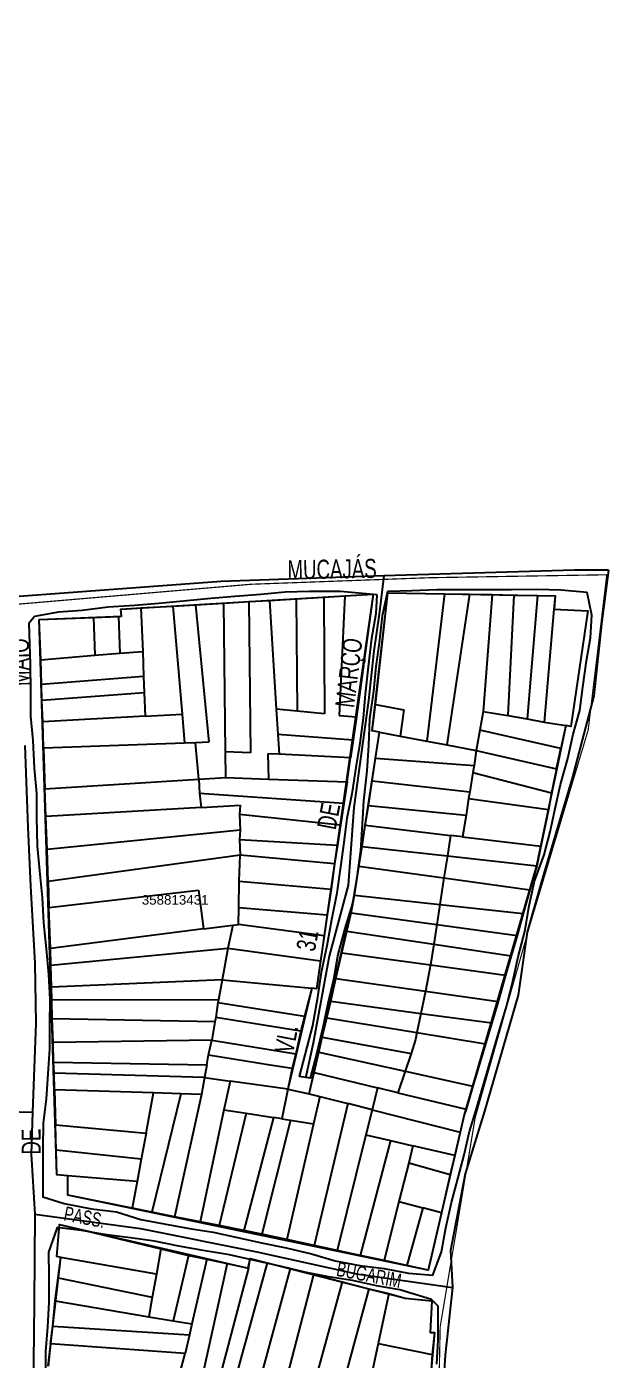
# Model space of a CAD drawing. Extents: x 201512 to 203323, y 4836571 to 4838029.
# Drawn here: x 203023.9 to 203145.8, y 4837609 to 4837888.3 of the extents above; entities that cross this region are included whole.
import ezdxf

# ---------------------------------------------------------------- set-up
doc = ezdxf.new("R2010")
doc.units = 0
doc.header["$LTSCALE"] = 1.5
doc.header["$MEASUREMENT"] = 0
for name, color, linetype in [('CD-MALHA-LOTES', 40, 'CONTINUOUS'), ('CD_TXT_QUADRA', 7, 'CONTINUOUS'), ('LM-LIM-SETOR-FISCAL', 7, 'CONTINUOUS'), ('RU-QUADRAS', 6, 'CONTINUOUS'), ('SV-EIXO-RUA-N-PAV', 6, 'CONTINUOUS'), ('SV-EIXO-RUA-PAV', 20, 'CONTINUOUS'), ('SV-RUA-NAO-PAV-S-GUIA-C-GUIA', 7, 'CONTINUOUS'), ('SV-RUA-PAVIM-S-GUIA-C-GUIA', 7, 'CONTINUOUS'), ('SV-TXT-RUA-N-PAV-S-GUIA-C-GUIA', 7, 'CONTINUOUS'), ('SV-TXT-RUA-PAV-S-GUIA-C-GUIA', 7, 'CONTINUOUS')]:
    doc.layers.add(name, color=color, linetype=linetype)
doc.styles.add('ARIAL', font='arial.ttf')
doc.styles.add('MONOTXT', font='arial.ttf', dxfattribs={"height": 0.2})
doc.linetypes.add('Limite', pattern='A,20,-3,[130,ltypeshp.shx,S=6.35,R=0,X=0,Y=0],-3,20', length=46)

msp = doc.modelspace()

# ---------------------------------------------------------------- linework, layer by layer
at = {"layer": 'CD-MALHA-LOTES', "linetype": 'Continuous'}
for p, q in [((203090.59, 4837769.13), (203096.5, 4837769.46)), ((203096.5, 4837769.46), (203093.01, 4837743.78)), ((203096.97, 4837746.39), (203099.62, 4837769.79)), ((203099.62, 4837769.79), (203111.47, 4837769.57)), ((203111.47, 4837769.57), (203107.77, 4837738.69)), ((203111.47, 4837769.57), (203116.69, 4837769.47)), ((203116.69, 4837769.47), (203111.93, 4837737.9)), ((203116.69, 4837769.47), (203121.43, 4837769.38)), ((203121.43, 4837769.38), (203119.55, 4837744.94)), ((203121.43, 4837769.38), (203126.01, 4837769.29)), ((203043.62, 4837766.34), (203047.83, 4837766.59)), ((203047.83, 4837766.59), (203054.52, 4837766.98)), ((203047.83, 4837766.59), (203048.21, 4837757.47)), ((203054.52, 4837766.98), (203059.25, 4837767.25)), ((203054.52, 4837766.98), (203056.45, 4837744.33)), ((203059.25, 4837767.25), (203065.22, 4837767.61)), ((203059.25, 4837767.25), (203062.08, 4837738.48)), ((203065.22, 4837767.61), (203070.49, 4837767.93)), ((203065.54, 4837736.49), (203065.22, 4837767.61)), ((203070.49, 4837767.93), (203074.8, 4837768.18)), ((203070.49, 4837767.93), (203070.83, 4837736.23)), ((203074.8, 4837768.18), (203080.38, 4837768.53)), ((203074.8, 4837768.18), (203076.19, 4837745.41)), ((203080.38, 4837768.53), (203086.2, 4837768.86)), ((203080.38, 4837768.53), (203080.62, 4837744.96)), ((203086.2, 4837768.86), (203090.59, 4837769.13)), ((203086.2, 4837768.86), (203086.3, 4837744.41)), ((203090.59, 4837769.13), (203089.41, 4837744.07)), ((203126.01, 4837769.29), (203124.76, 4837744.05)), ((203126.01, 4837769.29), (203130.96, 4837769.2)), ((203130.96, 4837769.2), (203128.82, 4837743.35)), ((203130.96, 4837769.2), (203134.63, 4837769.11)), ((203134.63, 4837769.11), (203134.39, 4837766.35)), ((203026.54, 4837764.2), (203037.89, 4837764.63)), ((203026.85, 4837755.75), (203026.54, 4837764.2)), ((203037.89, 4837764.63), (203043.13, 4837764.84)), ((203037.89, 4837764.63), (203038.18, 4837756.69)), ((203043.13, 4837764.84), (203043.78, 4837764.86)), ((203043.13, 4837764.84), (203043.43, 4837757.1)), ((203043.78, 4837764.86), (203043.62, 4837766.34)), ((203134.39, 4837766.35), (203132.32, 4837742.71)), ((203134.39, 4837766.35), (203141.51, 4837766.01)), ((203141.51, 4837766.01), (203137.94, 4837741.8)), ((203026.85, 4837755.75), (203038.18, 4837756.69)), ((203027.01, 4837750.57), (203026.85, 4837755.75)), ((203038.18, 4837756.69), (203043.43, 4837757.1)), ((203043.43, 4837757.1), (203048.21, 4837757.47)), ((203048.21, 4837757.47), (203048.4, 4837752.27)), ((203048.4, 4837752.27), (203027.01, 4837750.57)), ((203027.1, 4837747.24), (203027.01, 4837750.57)), ((203048.4, 4837752.27), (203048.51, 4837748.8)), ((203048.51, 4837748.8), (203027.1, 4837747.24)), ((203027.26, 4837742.74), (203027.1, 4837747.24)), ((203048.51, 4837748.8), (203048.71, 4837743.91)), ((203048.71, 4837743.91), (203056.45, 4837744.33)), ((203056.45, 4837744.33), (203056.97, 4837738.27)), ((203080.62, 4837744.96), (203076.19, 4837745.41)), ((203076.19, 4837745.41), (203076.52, 4837740.15)), ((203086.3, 4837744.41), (203080.62, 4837744.96)), ((203096.34, 4837740.87), (203096.97, 4837746.39)), ((203096.97, 4837746.39), (203102.93, 4837745.27)), ((203102.93, 4837745.27), (203102.15, 4837739.76)), ((203119.55, 4837744.94), (203118.85, 4837741.02)), ((203119.55, 4837744.94), (203124.76, 4837744.05)), ((203048.71, 4837743.91), (203027.26, 4837742.74)), ((203027.42, 4837737.2), (203027.26, 4837742.74)), ((203089.41, 4837744.07), (203093.01, 4837743.78)), ((203093.01, 4837743.78), (203092.33, 4837739)), ((203124.76, 4837744.05), (203128.82, 4837743.35)), ((203128.82, 4837743.35), (203132.32, 4837742.71)), ((203132.32, 4837742.71), (203136.88, 4837741.98)), ((203136.88, 4837741.98), (203135.85, 4837737.17)), ((203137.94, 4837741.8), (203136.88, 4837741.98)), ((203076.52, 4837740.15), (203076.78, 4837735.95)), ((203076.52, 4837740.15), (203092.33, 4837739)), ((203092.33, 4837739), (203091.77, 4837735.21)), ((203097.83, 4837740.58), (203096.34, 4837740.87)), ((203097.03, 4837735.14), (203097.83, 4837740.58)), ((203097.83, 4837740.58), (203102.15, 4837739.76)), ((203102.15, 4837739.76), (203107.77, 4837738.69)), ((203107.77, 4837738.69), (203111.93, 4837737.9)), ((203118.85, 4837741.02), (203118.13, 4837736.72)), ((203135.85, 4837737.17), (203118.85, 4837741.02)), ((203056.97, 4837738.27), (203027.42, 4837737.2)), ((203027.42, 4837737.2), (203027.73, 4837728.71)), ((203059.27, 4837738.35), (203056.97, 4837738.27)), ((203062.08, 4837738.48), (203059.27, 4837738.35)), ((203059.95, 4837730.72), (203059.27, 4837738.35)), ((203065.66, 4837731.06), (203065.54, 4837736.49)), ((203070.83, 4837736.23), (203065.54, 4837736.49)), ((203076.78, 4837735.95), (203074.46, 4837736.05)), ((203074.46, 4837736.05), (203074.61, 4837730.74)), ((203091.77, 4837735.21), (203076.78, 4837735.95)), ((203111.93, 4837737.9), (203118.13, 4837736.72)), ((203118.13, 4837736.72), (203117.71, 4837733.59)), ((203118.13, 4837736.72), (203134.97, 4837732.88)), ((203134.97, 4837732.88), (203135.85, 4837737.17)), ((203091.04, 4837730.15), (203091.77, 4837735.21)), ((203096.3, 4837730.36), (203097.03, 4837735.14)), ((203097.03, 4837735.14), (203117.71, 4837733.59)), ((203117.71, 4837733.59), (203117.37, 4837732.13)), ((203027.73, 4837728.71), (203059.95, 4837730.72)), ((203059.95, 4837730.72), (203065.66, 4837731.06)), ((203059.95, 4837730.72), (203060.15, 4837727.76)), ((203065.66, 4837731.06), (203074.61, 4837730.74)), ((203074.61, 4837730.74), (203091.04, 4837730.15)), ((203095.51, 4837725.26), (203096.3, 4837730.36)), ((203096.3, 4837730.36), (203116.77, 4837728.07)), ((203117.37, 4837732.13), (203116.77, 4837728.07)), ((203117.37, 4837732.13), (203133.92, 4837727.91)), ((203134.97, 4837732.88), (203133.92, 4837727.91)), ((203027.9, 4837722.91), (203027.73, 4837728.71)), ((203090.38, 4837725.67), (203060.15, 4837727.76)), ((203060.15, 4837727.76), (203060.47, 4837724.82)), ((203091.04, 4837730.15), (203090.38, 4837725.67)), ((203116.77, 4837728.07), (203116.53, 4837726.69)), ((203133.92, 4837727.91), (203133.27, 4837724.42)), ((203060.47, 4837724.82), (203027.9, 4837722.91)), ((203060.47, 4837724.82), (203068.63, 4837725.3)), ((203068.63, 4837725.3), (203068.53, 4837723.33)), ((203090.38, 4837725.67), (203089.67, 4837721.11)), ((203094.86, 4837721.09), (203095.51, 4837725.26)), ((203095.51, 4837725.26), (203115.98, 4837723.21)), ((203116.53, 4837726.69), (203115.98, 4837723.21)), ((203116.53, 4837726.69), (203133.27, 4837724.42)), ((203028.19, 4837715.99), (203027.9, 4837722.91)), ((203089.67, 4837721.11), (203068.53, 4837723.33)), ((203068.53, 4837723.33), (203068.65, 4837720.06)), ((203115.98, 4837723.21), (203115.21, 4837718.66)), ((203133.27, 4837724.42), (203131.66, 4837716.7)), ((203068.65, 4837720.06), (203028.19, 4837715.99)), ((203068.65, 4837720.06), (203068.52, 4837718.09)), ((203089.67, 4837721.11), (203089.05, 4837716.91)), ((203094.19, 4837716.62), (203094.86, 4837721.09)), ((203094.86, 4837721.09), (203112.73, 4837718.96)), ((203068.52, 4837718.09), (203089.05, 4837716.91)), ((203068.52, 4837718.09), (203068.65, 4837714.84)), ((203089.05, 4837716.91), (203088.44, 4837712.99)), ((203093.52, 4837712.5), (203094.19, 4837716.62)), ((203094.19, 4837716.62), (203112.08, 4837714.67)), ((203112.73, 4837718.96), (203112.08, 4837714.67)), ((203115.21, 4837718.66), (203112.73, 4837718.96)), ((203115.21, 4837718.66), (203131.66, 4837716.7)), ((203131.66, 4837716.7), (203130.81, 4837712.62)), ((203028.41, 4837709.29), (203028.19, 4837715.99)), ((203068.65, 4837714.84), (203028.41, 4837709.29)), ((203068.4, 4837709.38), (203068.65, 4837714.84)), ((203088.44, 4837712.99), (203068.65, 4837714.84)), ((203112.08, 4837714.67), (203111.35, 4837710.05)), ((203112.08, 4837714.67), (203130.81, 4837712.62)), ((203088.44, 4837712.99), (203087.68, 4837707.7)), ((203092.62, 4837706.47), (203093.52, 4837712.5)), ((203093.52, 4837712.5), (203111.35, 4837710.05)), ((203130.81, 4837712.62), (203129.38, 4837707.58)), ((203028.41, 4837709.29), (203028.57, 4837703.87)), ((203068.39, 4837703.89), (203068.4, 4837709.38)), ((203068.4, 4837709.38), (203087.68, 4837707.7)), ((203111.35, 4837710.05), (203110.52, 4837704.5)), ((203111.35, 4837710.05), (203129.38, 4837707.58)), ((203028.57, 4837703.87), (203059.93, 4837707.51)), ((203059.93, 4837707.51), (203060.93, 4837699.37)), ((203087.68, 4837707.7), (203086.87, 4837702.33)), ((203091.87, 4837702.78), (203092.62, 4837706.47)), ((203092.62, 4837706.47), (203110.52, 4837704.5)), ((203129.38, 4837707.58), (203127.95, 4837702.58)), ((203028.86, 4837695.27), (203028.57, 4837703.87)), ((203068.32, 4837700.28), (203068.39, 4837703.89)), ((203068.39, 4837703.89), (203086.87, 4837702.33)), ((203086.87, 4837702.33), (203086.23, 4837697.9)), ((203090.97, 4837698.88), (203091.87, 4837702.78)), ((203091.87, 4837702.78), (203109.85, 4837700.32)), ((203110.52, 4837704.5), (203109.85, 4837700.32)), ((203110.52, 4837704.5), (203127.95, 4837702.58)), ((203127.95, 4837702.58), (203126.68, 4837698.03)), ((203060.93, 4837699.37), (203067.12, 4837700.17)), ((203067.12, 4837700.17), (203066.08, 4837695.37)), ((203067.12, 4837700.17), (203068.32, 4837700.28)), ((203086.23, 4837697.9), (203068.32, 4837700.28)), ((203109.85, 4837700.32), (203109.21, 4837696.17)), ((203109.85, 4837700.32), (203126.68, 4837698.03)), ((203060.93, 4837699.37), (203028.86, 4837695.27)), ((203086.23, 4837697.9), (203085.45, 4837692.69)), ((203089.96, 4837694.4), (203090.97, 4837698.88)), ((203090.97, 4837698.88), (203109.21, 4837696.17)), ((203126.68, 4837698.03), (203125.42, 4837693.76)), ((203028.98, 4837691.7), (203028.86, 4837695.27)), ((203066.03, 4837695.25), (203028.98, 4837691.7)), ((203066.03, 4837695.25), (203064.89, 4837688.73)), ((203066.08, 4837695.37), (203066.03, 4837695.25)), ((203066.08, 4837695.37), (203085.45, 4837692.69)), ((203088.72, 4837689), (203089.96, 4837694.4)), ((203089.96, 4837694.4), (203108.54, 4837691.85)), ((203109.21, 4837696.17), (203108.54, 4837691.85)), ((203109.21, 4837696.17), (203125.42, 4837693.76)), ((203029.07, 4837687.19), (203028.98, 4837691.7)), ((203085.45, 4837692.69), (203084.62, 4837686.86)), ((203108.54, 4837691.85), (203107.49, 4837686.33)), ((203108.54, 4837691.85), (203124.28, 4837689.69)), ((203125.42, 4837693.76), (203124.28, 4837689.69)), ((203064.89, 4837688.73), (203029.07, 4837687.19)), ((203064.89, 4837688.73), (203064.1, 4837684.55)), ((203064.89, 4837688.73), (203083.63, 4837686.96)), ((203087.61, 4837684.23), (203088.72, 4837689)), ((203088.72, 4837689), (203107.49, 4837686.33)), ((203124.28, 4837689.69), (203122.7, 4837684.16)), ((203029.15, 4837684.44), (203029.07, 4837687.19)), ((203083.63, 4837686.96), (203082.13, 4837681.08)), ((203084.62, 4837686.86), (203083.63, 4837686.96)), ((203107.49, 4837686.33), (203106.53, 4837681.7)), ((203107.49, 4837686.33), (203122.7, 4837684.16)), ((203064.1, 4837684.55), (203029.15, 4837684.44)), ((203029.23, 4837680.56), (203029.15, 4837684.44)), ((203063.99, 4837683.98), (203063.51, 4837680.83)), ((203064.1, 4837684.55), (203063.99, 4837683.98)), ((203063.99, 4837683.98), (203082.13, 4837681.08)), ((203086.81, 4837680.77), (203087.61, 4837684.23)), ((203087.61, 4837684.23), (203106.53, 4837681.7)), ((203122.7, 4837684.16), (203121.38, 4837679.71)), ((203063.35, 4837679.89), (203029.23, 4837680.56)), ((203029.42, 4837675.62), (203029.23, 4837680.56)), ((203063.51, 4837680.83), (203063.35, 4837679.89)), ((203081.38, 4837677.94), (203063.51, 4837680.83)), ((203082.13, 4837681.08), (203081.38, 4837677.94)), ((203085.86, 4837676.7), (203086.81, 4837680.77)), ((203086.81, 4837680.77), (203105.7, 4837677.69)), ((203106.53, 4837681.7), (203105.7, 4837677.69)), ((203106.53, 4837681.7), (203121.38, 4837679.71)), ((203063.35, 4837679.89), (203062.73, 4837676.12)), ((203081.38, 4837677.94), (203080.34, 4837673.22)), ((203105.7, 4837677.69), (203105.37, 4837676.2)), ((203105.7, 4837677.69), (203120.05, 4837675.35)), ((203121.38, 4837679.71), (203120.05, 4837675.35)), ((203062.73, 4837676.12), (203029.42, 4837675.62)), ((203029.53, 4837671.49), (203029.42, 4837675.62)), ((203062.01, 4837672.98), (203062.73, 4837676.12)), ((203062.73, 4837676.12), (203080.34, 4837673.22)), ((203085.12, 4837673.57), (203085.86, 4837676.7)), ((203085.86, 4837676.7), (203104.46, 4837673.29)), ((203105.37, 4837676.2), (203104.46, 4837673.29)), ((203120.05, 4837675.35), (203117.43, 4837666.46)), ((203061.66, 4837670.94), (203062.01, 4837672.98)), ((203062.01, 4837672.98), (203074.92, 4837670.93)), ((203080.34, 4837673.22), (203079.54, 4837670.2)), ((203084.12, 4837669.31), (203085.12, 4837673.57)), ((203085.12, 4837673.57), (203103.2, 4837669.59)), ((203104.46, 4837673.29), (203103.2, 4837669.59)), ((203029.53, 4837671.49), (203061.66, 4837670.94)), ((203029.63, 4837669.18), (203029.53, 4837671.49)), ((203061.19, 4837668.27), (203029.63, 4837669.18)), ((203029.73, 4837665.69), (203029.63, 4837669.18)), ((203061.66, 4837670.94), (203061.19, 4837668.27)), ((203074.92, 4837670.93), (203079.54, 4837670.2)), ((203079.54, 4837670.2), (203078.64, 4837665.79)), ((203083.08, 4837664.84), (203084.12, 4837669.31)), ((203084.12, 4837669.31), (203097.4, 4837666.11)), ((203103.2, 4837669.59), (203101.68, 4837665.08)), ((203103.2, 4837669.59), (203117.43, 4837666.46)), ((203061.19, 4837668.27), (203060.55, 4837664.74)), ((203061.19, 4837668.27), (203066.51, 4837667.51)), ((203066.51, 4837667.51), (203065.19, 4837661.52)), ((203078.64, 4837665.79), (203066.51, 4837667.51)), ((203097.4, 4837666.11), (203096.29, 4837661.5)), ((203101.68, 4837665.08), (203097.4, 4837666.11)), ((203117.43, 4837666.46), (203116.02, 4837661.63)), ((203029.73, 4837665.69), (203029.91, 4837658.36)), ((203050.5, 4837665.05), (203029.73, 4837665.69)), ((203048.94, 4837656.64), (203050.5, 4837665.05)), ((203056.17, 4837664.87), (203050.14, 4837640.05)), ((203056.17, 4837664.87), (203050.5, 4837665.05)), ((203060.55, 4837664.74), (203054.86, 4837639.08)), ((203060.55, 4837664.74), (203056.17, 4837664.87)), ((203078.64, 4837665.79), (203077.35, 4837659.62)), ((203078.64, 4837665.79), (203083.08, 4837664.84)), ((203083.08, 4837664.84), (203085.32, 4837664.28)), ((203085.32, 4837664.28), (203084.01, 4837658.56)), ((203085.32, 4837664.28), (203091.2, 4837662.79)), ((203101.68, 4837665.08), (203116.02, 4837661.63)), ((203065.19, 4837661.52), (203060.26, 4837638.04)), ((203069.93, 4837660.78), (203064.27, 4837637.26)), ((203065.19, 4837661.52), (203069.93, 4837660.78)), ((203069.93, 4837660.78), (203075.65, 4837659.86)), ((203091.2, 4837662.79), (203084.13, 4837633.11)), ((203096.29, 4837661.5), (203091.2, 4837662.79)), ((203096.29, 4837661.5), (203095.01, 4837656.26)), ((203096.29, 4837661.5), (203114.76, 4837656.82)), ((203115.62, 4837660.42), (203114.76, 4837656.82)), ((203116.02, 4837661.63), (203115.62, 4837660.42)), ((203030.05, 4837653.08), (203029.91, 4837658.36)), ((203029.91, 4837658.36), (203048.94, 4837656.64)), ((203075.65, 4837659.86), (203069.42, 4837636.24)), ((203079.19, 4837659.33), (203073.21, 4837635.47)), ((203077.35, 4837659.62), (203075.65, 4837659.86)), ((203077.35, 4837659.62), (203079.19, 4837659.33)), ((203084.01, 4837658.56), (203078.45, 4837634.33)), ((203079.19, 4837659.33), (203084.01, 4837658.56)), ((203048.94, 4837656.64), (203047.91, 4837651.17)), ((203095.01, 4837656.26), (203088.98, 4837632.06)), ((203100.18, 4837655.05), (203093.79, 4837631.02)), ((203095.01, 4837656.26), (203100.18, 4837655.05)), ((203100.18, 4837655.05), (203104.85, 4837653.96)), ((203114.76, 4837656.82), (203113.63, 4837651.9)), ((203030.24, 4837647.87), (203030.05, 4837653.08)), ((203047.91, 4837651.17), (203030.05, 4837653.08)), ((203104.85, 4837653.96), (203103.97, 4837650.38)), ((203113.63, 4837651.9), (203104.85, 4837653.96)), ((203047.91, 4837651.17), (203047.03, 4837646.51)), ((203103.97, 4837650.38), (203101.92, 4837642.32)), ((203103.97, 4837650.38), (203112.65, 4837647.92)), ((203113.63, 4837651.9), (203112.65, 4837647.92)), ((203032.53, 4837647.68), (203030.24, 4837647.87)), ((203032.54, 4837643.61), (203032.53, 4837647.68)), ((203047.03, 4837646.51), (203032.53, 4837647.68)), ((203047.03, 4837646.51), (203045.98, 4837640.89)), ((203112.65, 4837647.92), (203110.83, 4837639.94)), ((203045.98, 4837640.89), (203032.54, 4837643.61)), ((203050.14, 4837640.05), (203045.98, 4837640.89)), ((203101.92, 4837642.32), (203098.85, 4837629.93)), ((203101.92, 4837642.32), (203106.93, 4837640.98)), ((203106.93, 4837640.98), (203103.55, 4837628.91)), ((203110.83, 4837639.94), (203106.93, 4837640.98)), ((203054.86, 4837639.08), (203050.14, 4837640.05)), ((203060.26, 4837638.04), (203054.86, 4837639.08)), ((203110.83, 4837639.94), (203108.04, 4837627.94)), ((203030.2, 4837630.75), (203030.74, 4837637.49)), ((203030.74, 4837637.49), (203051.98, 4837632.39)), ((203064.27, 4837637.26), (203060.26, 4837638.04)), ((203069.42, 4837636.24), (203064.27, 4837637.26)), ((203073.21, 4837635.47), (203069.42, 4837636.24)), ((203078.45, 4837634.33), (203073.21, 4837635.47)), ((203084.13, 4837633.11), (203078.45, 4837634.33)), ((203088.98, 4837632.06), (203084.13, 4837633.11)), ((203031.05, 4837630.6), (203030.2, 4837630.75)), ((203030.48, 4837626.34), (203031.05, 4837630.6)), ((203051.08, 4837627.11), (203031.05, 4837630.6)), ((203051.98, 4837632.39), (203051.08, 4837627.11)), ((203051.98, 4837632.39), (203057.84, 4837631)), ((203057.84, 4837631), (203054.6, 4837617.31)), ((203057.84, 4837631), (203058.24, 4837630.93)), ((203058.24, 4837630.93), (203061.62, 4837630.21)), ((203061.62, 4837630.21), (203058.48, 4837616.66)), ((203061.62, 4837630.21), (203065.91, 4837629.29)), ((203070.37, 4837628.34), (203070.76, 4837630.37)), ((203070.76, 4837630.37), (203074.29, 4837629.47)), ((203093.79, 4837631.02), (203088.98, 4837632.06)), ((203098.85, 4837629.93), (203093.79, 4837631.02)), ((203103.55, 4837628.91), (203098.85, 4837629.93)), ((203051.08, 4837627.11), (203050.18, 4837622.28)), ((203065.91, 4837629.29), (203060.65, 4837605.61)), ((203070.37, 4837628.34), (203064.15, 4837604.8)), ((203065.91, 4837629.29), (203070.37, 4837628.34)), ((203074.29, 4837629.47), (203067.25, 4837603.85)), ((203079.15, 4837628.24), (203072.07, 4837602.39)), ((203074.29, 4837629.47), (203079.15, 4837628.24)), ((203084.03, 4837626.99), (203077.21, 4837600.88)), ((203079.15, 4837628.24), (203084.03, 4837626.99)), ((203084.03, 4837626.99), (203090.03, 4837625.46)), ((203108.04, 4837627.94), (203103.55, 4837628.91)), ((203029.9, 4837621.48), (203030.48, 4837626.34)), ((203030.48, 4837626.34), (203050.18, 4837622.28)), ((203090.03, 4837625.46), (203082.99, 4837599.99)), ((203090.03, 4837625.46), (203095.62, 4837624.04)), ((203029.37, 4837616.19), (203029.9, 4837621.48)), ((203029.9, 4837621.48), (203049.5, 4837618.17)), ((203050.18, 4837622.28), (203049.5, 4837618.17)), ((203095.62, 4837624.04), (203088.91, 4837599.38)), ((203095.62, 4837624.04), (203099.77, 4837623.01)), ((203099.77, 4837623.01), (203097.56, 4837612.59)), ((203099.77, 4837623.01), (203103.23, 4837622.06)), ((203103.23, 4837622.06), (203108.79, 4837621.51)), ((203108.79, 4837621.51), (203108.46, 4837614.87)), ((203028.91, 4837612.49), (203029.37, 4837616.19)), ((203029.37, 4837616.19), (203058.02, 4837614.38)), ((203049.5, 4837618.17), (203054.6, 4837617.31)), ((203054.6, 4837617.31), (203058.48, 4837616.66)), ((203058.48, 4837616.66), (203058.02, 4837614.38)), ((203058.02, 4837614.38), (203057.1, 4837610.49)), ((203108.46, 4837614.87), (203109.37, 4837614.87)), ((203109.37, 4837614.87), (203108.91, 4837610.23)), ((203028.91, 4837612.49), (203028.42, 4837607.81)), ((203057.1, 4837610.49), (203028.91, 4837612.49)), ((203056.03, 4837606.53), (203057.1, 4837610.49)), ((203097.56, 4837612.59), (203095.66, 4837603.69)), ((203097.56, 4837612.59), (203108.91, 4837610.23)), ((203108.91, 4837610.23), (203108.36, 4837602.18))]:
    msp.add_line(p, q, dxfattribs=at)
at = {"layer": 'LM-LIM-SETOR-FISCAL', "linetype": 'Limite', "ltscale": 0.1}
msp.add_lwpolyline([(202550.289315, 4837881.433814, 0.25, 0.25, 0), (202613.963185, 4837884.911901, 0.25, 0.25, 0), (202666.385225, 4837888.196574, 0.25, 0.25, 0), (202746.797754, 4837852.737618, 0.25, 0.25, 0), (202773.845552, 4837842.335122, 0.25, 0.25, 0), (202799.423635, 4837832.96488, 0.25, 0.25, 0), (202822.475643, 4837825.271272, 0.25, 0.25, 0), (202824.703725, 4837758.451361, 0.25, 0.25, 0), (202914.712831, 4837762.395804, 0.25, 0.25, 0), (202953.651753, 4837763.770119, 0.25, 0.25, 0), (202989.927669, 4837766.03103, 0.25, 0.25, 0), (203012.380238, 4837766.558915, 0.25, 0.25, 0), (203070.926626, 4837771.557904, 0.25, 0.25, 0), (203108.491234, 4837772.932219, 0.25, 0.25, 0), (203145.477836, 4837773.547137, 0.25, 0.25, 0), (203141.577976, 4837741.032793, 0.25, 0.25, 0), (203129.33501, 4837700.093528, 0.25, 0.25, 0), (203117.894057, 4837659.847619, 0.25, 0.25, 0), (203110.552706, 4837616.031266, 0.25, 0.25, 0), (203109.713904, 4837571.268995, 0.25, 0.25, 0)], format="xyseb", dxfattribs=at)
at = {"layer": 'RU-QUADRAS', "color": 6, "linetype": 'Continuous'}
msp.add_lwpolyline([(203026.54, 4837764.2), (203043.78, 4837764.86), (203043.62, 4837766.34), (203096.5, 4837769.46), (203084.62, 4837686.86), (203083.63, 4837686.96), (203078.64, 4837665.79), (203083.08, 4837664.84), (203092.62, 4837706.47), (203097.83, 4837740.58), (203096.34, 4837740.87), (203099.62, 4837769.79), (203134.63, 4837769.11), (203134.45, 4837766.34), (203141.51, 4837766.01), (203137.94, 4837741.8), (203136.88, 4837741.98), (203130.76, 4837712.59), (203115.62, 4837660.42), (203108.04, 4837627.94), (203032.54, 4837643.61), (203032.53, 4837647.68), (203030.24, 4837647.87)], close=True, dxfattribs=at)
msp.add_lwpolyline([(203028.42, 4837607.81), (203031.05, 4837630.6), (203030.2, 4837630.75), (203030.74, 4837637.49), (203070.32, 4837628.35), (203070.76, 4837630.37), (203103.23, 4837622.06), (203108.79, 4837621.51), (203108.46, 4837614.87), (203109.37, 4837614.87), (203106.57, 4837583.4, -0.0190112341)], format="xyb", dxfattribs=at)
at = {"layer": 'SV-EIXO-RUA-N-PAV'}
for p, q in [((203145.806176, 4837774.509537), (203144.382901, 4837763.27068)), ((203144.382901, 4837763.27068), (203142.730817, 4837748.165919)), ((203142.730817, 4837748.165919), (203138.246591, 4837730.937051)), ((203023.474603, 4837737.765303), (203024.138666, 4837720.721022)), ((203138.246591, 4837730.937051), (203132.110282, 4837710.522022)), ((203024.138666, 4837720.721022), (203024.692051, 4837708.325182)), ((203024.692051, 4837708.325182), (203025.577469, 4837692.221658)), ((203132.110282, 4837710.522022), (203128.806116, 4837698.721428)), ((203128.806116, 4837698.721428), (203126.918021, 4837685.504762)), ((203025.577469, 4837692.221658), (203025.798823, 4837679.604463)), ((203126.918021, 4837685.504762), (203119.837664, 4837661.195537)), ((203025.798823, 4837679.604463), (203025.089653, 4837660.988081)), ((203025.089653, 4837660.988081), (203024.802729, 4837652.21187)), ((203119.837664, 4837661.195537), (203115.825462, 4837648.096877)), ((203024.802729, 4837652.21187), (203025.577469, 4837639.650014)), ((203115.825462, 4837648.096877), (203112.757307, 4837632.048069)), ((203025.577469, 4837639.650014), (203025.466791, 4837621.056253)), ((203025.577469, 4837639.650014), (203047.742887, 4837636.675721)), ((203047.742887, 4837636.675721), (203072.134523, 4837631.726694)), ((203072.134523, 4837631.726694), (203092.991139, 4837627.131168)), ((203112.757307, 4837632.048069), (203113.140752, 4837624.303152)), ((203092.991139, 4837627.131168), (203113.140752, 4837624.303152)), ((203113.140752, 4837624.303152), (203111.577248, 4837610.098963)), ((203025.466791, 4837621.056253), (203025.13476, 4837593.907806)), ((203111.577248, 4837610.098963), (203110.595876, 4837593.906332))]:
    msp.add_line(p, q, dxfattribs=at)
for points in [[(203098.716937, 4837773.322413), (203097.770067, 4837765.324865), (203096.637018, 4837757.582362), (203095.528439, 4837747.221871), (203092.460285, 4837724.800742), (203091.280225, 4837708.515921), (203087.268023, 4837693.647172), (203083.963857, 4837675.474257), (203082.311773, 4837668.157888)], [(202676.694467, 4837737.312995), (202687.645561, 4837736.310553), (202702.860009, 4837730.70523), (202721.677878, 4837721.896866), (202748.10297, 4837707.082799), (202774.127683, 4837693.870253), (202801.353536, 4837682.659607), (202814.165702, 4837680.657706), (202830.18091, 4837681.058086), (202858.207523, 4837677.855045), (202897.444782, 4837673.851243), (202940.685843, 4837669.046681), (202979.722912, 4837663.841738), (203008.550286, 4837661.439457), (203025.089653, 4837660.988081)]]:
    msp.add_lwpolyline(points, dxfattribs=at)
at = {"layer": 'SV-EIXO-RUA-PAV'}
for p, q in [((203064.686058, 4837772.13529), (203022.345313, 4837768.969626)), ((203098.716937, 4837773.322413), (203064.686058, 4837772.13529)), ((203138.683434, 4837774.509537), (203098.716937, 4837773.322413)), ((203145.806176, 4837774.509537), (203138.683434, 4837774.509537))]:
    msp.add_line(p, q, dxfattribs=at)
at = {"layer": 'SV-RUA-NAO-PAV-S-GUIA-C-GUIA'}
for points in [[(203025.554681, 4837764.82305), (203024.332592, 4837763.372156), (203024.600134, 4837754.737324), (203024.720554, 4837749.341902), (203024.691072, 4837743.947206), (203025.154609, 4837738.82909), (203025.467758, 4837733.035831), (203025.937482, 4837727.712295), (203025.937482, 4837722.701908), (203026.091277, 4837716.716472), (203026.612525, 4837711.518919), (203027.131861, 4837705.971709), (203027.402455, 4837700.625512), (203027.972304, 4837695.177962), (203028.492733, 4837689.830556), (203028.713905, 4837684.584503), (203028.685789, 4837679.439561), (203028.657672, 4837674.29462), (203028.329208, 4837669.051228), (203027.950777, 4837663.808078), (203027.373296, 4837658.715748), (203027.294667, 4837653.471146), (203027.26655, 4837648.326205), (203027.288947, 4837643.280923), (203031.730741, 4837641.909422), (203037.468564, 4837640.734029), (203042.711822, 4837640.109218), (203047.799992, 4837638.536066), (203052.74181, 4837637.613001), (203058.033125, 4837636.638291), (203062.975762, 4837635.865079), (203068.066389, 4837634.741485), (203073.10705, 4837633.618132), (203078.298157, 4837632.593956), (203083.587833, 4837631.319542), (203088.576889, 4837629.896726), (203093.718302, 4837628.922742), (203098.811659, 4837628.298657), (203103.953072, 4837627.324674), (203108.997282, 4837626.850683), (203110.823118, 4837631.787112), (203111.749821, 4837636.777847), (203112.927997, 4837642.067077), (203114.254437, 4837647.055877), (203115.581149, 4837652.094627), (203116.707174, 4837656.984492), (203118.28454, 4837662.171885), (203119.710095, 4837667.010348), (203121.289099, 4837672.497447), (203122.866738, 4837677.734791), (203124.445196, 4837683.121988), (203125.773273, 4837688.410493), (203126.900663, 4837693.550113), (203128.278707, 4837698.838375), (203129.19842, 4837704.226107), (203130.294442, 4837709.393068), (203132.329912, 4837714.873179), (203133.582509, 4837719.726991), (203134.678531, 4837724.580803), (203135.774553, 4837729.59119), (203137.340299, 4837735.0713), (203138.436321, 4837740.159974), (203139.845492, 4837745.092074), (203140.47179, 4837750.024173), (203141.254663, 4837755.504283), (203142.037536, 4837760.358096), (203142.350685, 4837765.055333), (203141.358494, 4837769.807096)], [(203099.536397, 4837770.059525), (203098.431514, 4837764.937902), (203097.805216, 4837759.301217), (203097.10063, 4837754.329974), (203096.552619, 4837749.163013), (203095.769747, 4837743.369753), (203095.534885, 4837737.811355), (203095.221735, 4837732.487819), (203094.51715, 4837726.185692), (203094.204001, 4837721.410168), (203093.843238, 4837715.789033), (203093.06316, 4837710.198162), (203092.183694, 4837704.707677), (203090.602785, 4837699.450582), (203089.115327, 4837694.048759), (203088.175879, 4837688.764367), (203087.00157, 4837683.75398), (203085.983835, 4837678.743593), (203084.615786, 4837673.124566), (203083.339314, 4837668.135525), (203081.051736, 4837668.487958), (203083.899038, 4837679.122301), (203084.930862, 4837685.061619), (203085.709302, 4837690.352785), (203086.888843, 4837695.89177), (203087.868243, 4837701.381771), (203088.99809, 4837706.970949), (203089.741625, 4837712.407129), (203090.446211, 4837717.495803), (203091.072509, 4837722.584477), (203092.168531, 4837728.103731), (203092.951404, 4837733.192405), (203093.812564, 4837738.281079), (203094.51715, 4837743.604615), (203094.908586, 4837748.575858), (203095.534885, 4837754.251687), (203096.23947, 4837760.240665), (203097.162562, 4837765.425462), (203097.334028, 4837769.370856)], [(203109.844834, 4837608.214405), (203110.17248, 4837613.307944), (203110.13377, 4837620.394864), (203108.743, 4837621.785633), (203102.135153, 4837623.83682), (203097.192788, 4837624.659983), (203092.152128, 4837625.783335), (203087.159524, 4837626.55679), (203082.167738, 4837627.480097), (203077.027963, 4837628.753785), (203071.63808, 4837629.978733), (203066.397824, 4837631.153004), (203060.906096, 4837632.028779), (203055.76441, 4837632.952811), (203050.673237, 4837633.976504), (203045.68036, 4837634.700007), (203040.686936, 4837635.323609), (203035.295415, 4837636.248851), (203030.252025, 4837636.872694), (203028.474791, 4837631.686269), (203028.546881, 4837626.590794), (203028.517673, 4837621.246049), (203028.289416, 4837616.052124), (203027.861563, 4837610.909117), (203027.83372, 4837605.814127)]]:
    msp.add_lwpolyline(points, dxfattribs=at)
at = {"layer": 'SV-RUA-PAVIM-S-GUIA-C-GUIA'}
for points in [[(203097.334028, 4837769.370856), (203089.692355, 4837770.007279), (203083.196646, 4837770.038727), (203078.099194, 4837769.913549), (203072.999832, 4837769.438715), (203067.5507, 4837768.965574), (203062.501851, 4837768.5904), (203057.452182, 4837768.065372), (203051.603042, 4837767.544216), (203046.553919, 4837767.119091), (203040.955433, 4837766.746577), (203035.555176, 4837766.073391), (203030.556567, 4837765.747926), (203025.554681, 4837764.82305)], [(203141.358494, 4837769.807096), (203135.914822, 4837770.332973), (203130.718801, 4837770.458033), (203125.521688, 4837770.38329), (203120.324848, 4837770.358498), (203115.078315, 4837770.383898), (203109.881748, 4837770.409057), (203104.633849, 4837770.184703), (203099.536397, 4837770.059525)]]:
    msp.add_lwpolyline(points, dxfattribs=at)

# ---------------------------------------------------------------- texts
at = {"layer": 'CD_TXT_QUADRA', "color": 7, "linetype": 'Continuous', "style": 'MONOTXT'}
msp.add_text('358813431', height=2, dxfattribs=at).set_placement((203048.02, 4837704.46))
at = {"layer": 'SV-TXT-RUA-N-PAV-S-GUIA-C-GUIA', "style": 'ARIAL', "width": 0.7}
for s, height, rotation, p in [('MAIO', 4, 90.95937536, (203024.518778, 4837750.275834)), ('MARÇO', 4, 83, (203092.512825, 4837745.557066)), ('DE', 4, 79, (203088.63619, 4837719.952687)), ('31', 4, 79, (203084.270474, 4837694.486006)), ('VL.', 4, 79, (203079.722852, 4837673.112184)), ('DE', 4, 90.57586924, (203026.860232, 4837652.140285)), ('PASS.', 3, 349, (203031.506134, 4837638.371002)), ('BUGARIM', 3, 349, (203088.647627, 4837626.76544))]:
    msp.add_text(s, height=height, rotation=rotation, dxfattribs=at).set_placement(p)
at = {"layer": 'SV-TXT-RUA-PAV-S-GUIA-C-GUIA', "style": 'ARIAL', "width": 0.7}
msp.add_text('MUCAJÁS', height=4, rotation=1, dxfattribs=at).set_placement((203078.596054, 4837772.574962))

doc.saveas('drawing.dxf')
